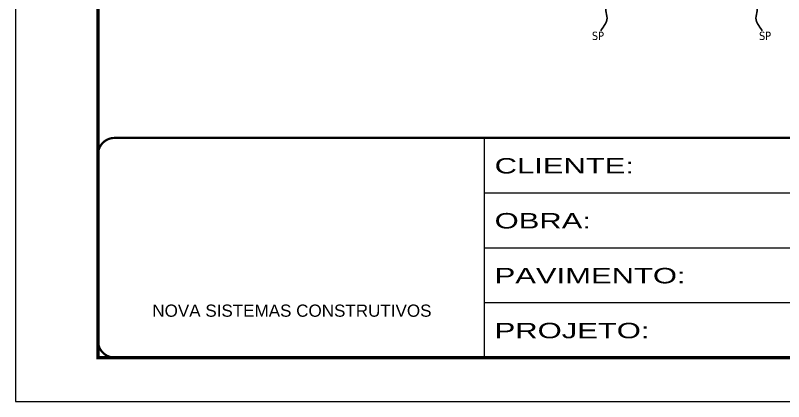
# Model space of a CAD drawing. Extents: x 2102 to 8383, y -13264 to 2718.
# Drawn here: x 6857 to 7554, y -8670 to -8319 of the extents above; entities that cross this region are included whole.
import ezdxf

# ---------------------------------------------------------------- set-up
doc = ezdxf.new("R2010")
doc.units = 0
doc.linetypes.add('CONTINUO', pattern=[0])
doc.linetypes.add('DASHED', pattern=[0.75, 0.5, -0.25])
doc.layers.add('COTA', color=241, linetype='Continuous')
doc.layers.add('texto', color=7, linetype='Continuous')
doc.layers.add('Folhas', color=255, linetype='Continuous', lineweight=9)
doc.layers.add('SARRAFO DE PRESSAO', color=251, linetype='DASHED', lineweight=9)
doc.styles.add('ARIAL', font='arial.ttf')
doc.styles.get("Standard").update_dxf_attribs({"font": 'arial.ttf'})
doc.styles.add('Tecnologia', font='')
doc.styles.get('Tecnologia').set_extended_font_data('Forgotten Futurist')
doc.dimstyles.get("Standard").update_dxf_attribs({"dimtxt": 0.18, "dimasz": 0.18, "dimexe": 0.18, "dimexo": 0.0625, "dimgap": 0.09, "dimtad": 0, "dimtih": 1, "dimtoh": 1, "dimdec": 4, "dimzin": 0, "dimdsep": 46, "dimtxsty": 'Standard', "dimcen": 0.09, "dimadec": 0, "dimazin": 0, "dimtfac": 1, "dimtdec": 4, "dimtofl": 0, "dimtmove": 0, "dimatfit": 3, "dimfxl": 1, "dimtolj": 1, "dimtzin": 0, "dimarcsym": 0})

# ---------------------------------------------------------------- blocks, each defined once
blk = doc.blocks.new('9999999999')
at = {"color": 30, "linetype": 'CONTINUO'}
for p, q in [((98564.56, 34230.21), (98564.56, 34429.45)), ((98564.56, 34379.64), (99583.98, 34379.64)), ((98564.56, 34329.83), (99487.98, 34329.83)), ((98564.56, 34280.02), (99487.98, 34280.02))]:
    blk.add_line(p, q, dxfattribs=at)
at = {"color": 30, "linetype": 'CONTINUO', "const_width": 2}
blk.add_lwpolyline([(99583.98, 34230.21), (99583.98, 34414.45, 0.414214), (99568.98, 34429.45), (98228.98, 34429.45, 0.414214), (98213.98, 34414.45), (98213.98, 34245.21, 0.414214), (98228.98, 34230.21), (99583.98, 34230.21)], format="xyb", dxfattribs=at)
at = {"layer": 'Folhas'}
blk.add_lwpolyline([(98138.98, 34190.21), (99623.98, 34190.21), (99623.98, 35240.21), (98138.98, 35240.21)], close=True, dxfattribs=at)
at = {"layer": 'Folhas', "color": 30, "const_width": 3}
blk.add_lwpolyline([(98213.98, 34230.21), (99583.98, 34230.21), (99583.98, 35200.21), (98213.98, 35200.21)], close=True, dxfattribs=at)
at = {"color": 7, "linetype": 'Continuous', "ltscale": 5, "style": 'ARIAL'}
blk.add_text('NOVA SISTEMAS CONSTRUTIVOS', height=11.0592, dxfattribs=at).set_placement((98263.19, 34267.21))
at = {"layer": 'Folhas', "color": 7, "style": 'Tecnologia', "width": 1.5}
for s, p in [('CLIENTE:', (98573.65, 34397.17)), ('OBRA:', (98573.65, 34347.31)), ('PAVIMENTO:', (98573.65, 34297.5)), ('PROJETO:', (98573.65, 34247.69))]:
    blk.add_text(s, height=14, dxfattribs=at).set_placement(p)

msp = doc.modelspace()

# ---------------------------------------------------------------- block references
at = {"layer": 'SARRAFO DE PRESSAO', "color": 6, "linetype": 'ByBlock'}
msp.add_blockref('9999999999', (-91281.69, -42859.78), dxfattribs=at)

# ---------------------------------------------------------------- texts
at = {"layer": 'texto', "color": 0, "char_height": 7.5, "attachment_point": 5}
for insert in [(7385.67, -8337.78), (7537.23, -8337.78)]:
    msp.add_mtext('{\\fTahoma|b0|i0|c0|p34;\\C4;SP}', dxfattribs=dict(at, insert=insert))

# ---------------------------------------------------------------- leaders
at = {"layer": 'COTA', "path_type": 1}
for points in [[(7408.62, -8298.47), (7392.84, -8310.31), (7393.76, -8323.31), (7388.21, -8333.09)], [(7514.28, -8298.47), (7530.07, -8310.31), (7529.14, -8323.31), (7534.69, -8333.09)]]:
    msp.add_leader(points, dimstyle='Standard', override={"dimasz": 8}, dxfattribs=at)

doc.saveas('drawing.dxf')
